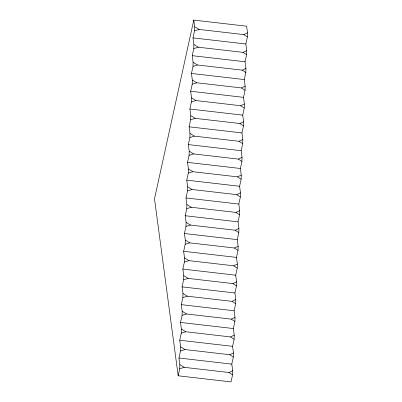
<?xml version="1.0" encoding="UTF-8"?>
<svg xmlns="http://www.w3.org/2000/svg" width="402" height="402" viewBox="0 0 402 402"><rect width="100%" height="100%" fill="white"/><g stroke="black" fill="none" stroke-linecap="round" stroke-linejoin="round"><path stroke-width="0.6" d="M178.181 375.795L179.729 368.74L179.845 364.614L178.96 358.011L180.513 350.951L180.624 346.825L179.739 340.228L181.292 333.168L181.402 329.042L180.518 322.444L182.071 315.384L182.186 311.259L181.302 304.656L182.855 297.601L182.965 293.475L182.081 286.872L183.634 279.812L183.744 275.687L182.86 269.089L184.412 262.029L184.523 257.903L183.644 251.305L185.196 244.245L185.307 240.12L184.423 233.517L185.975 226.457L186.086 222.336L185.201 215.733L186.754 208.673L186.865 204.548L185.985 197.95L187.533 190.89L187.649 186.764L186.764 180.161L188.317 173.106L188.427 168.981L187.543 162.378L189.096 155.318L189.206 151.192L188.327 144.594L189.875 137.534L189.99 133.409L189.106 126.811L190.659 119.751L190.769 115.625L189.885 109.022L191.437 101.967L191.548 97.842L190.669 91.239L192.216 84.179L192.332 80.053L191.447 73.455L193 66.395L193.111 62.27L192.226 55.672L193.779 48.612L193.89 44.486L193.005 37.883L194.558 30.828L194.674 26.703L193.789 20.1L246.622 26.205L247.506 32.803L247.396 36.929L245.843 43.989L246.727 50.587L246.612 54.712L245.059 61.772L245.944 68.375L245.833 72.501L244.28 79.556L245.165 86.159L245.054 90.284L243.501 97.344L244.386 103.942L244.27 108.068L242.718 115.128L243.602 121.731L243.491 125.851L241.939 132.911L242.823 139.514L242.713 143.64L241.16 150.695L242.044 157.298L241.929 161.423L240.381 168.483L241.26 175.081L241.15 179.207L239.597 186.267L240.481 192.87L240.371 196.995L238.818 204.05L239.703 210.653L239.587 214.779L238.039 221.839L238.919 228.436L238.808 232.562L237.255 239.622L238.14 246.22L238.029 250.345L236.476 257.406L237.361 264.008L237.25 268.134L235.698 275.189L236.577 281.792L236.466 285.917L234.914 292.978L235.798 299.575L235.688 303.701L234.135 310.761L235.019 317.359L234.909 321.484L233.356 328.545L234.24 335.147L234.125 339.273L232.572 346.328L233.456 352.931L233.346 357.056L231.793 364.117L232.678 370.714L232.567 374.84L231.014 381.9L178.181 375.795L154.494 198.819L193.789 20.1M194.558 30.828L199.09 29.426L243.778 34.587L247.506 32.803M193.779 48.612L198.312 47.21L242.999 52.371L246.727 50.587M193 66.395L197.528 64.993L242.22 70.159L245.944 68.375M192.216 84.179L196.749 82.777L241.436 87.943L245.165 86.159M191.437 101.967L195.97 100.565L240.657 105.726L244.386 103.942M190.659 119.751L195.186 118.349L239.878 123.509L243.602 121.731M189.875 137.534L194.407 136.132L239.095 141.298L242.823 139.514M189.096 155.318L193.628 153.921L238.316 159.081L242.044 157.298M188.317 173.106L192.849 171.704L237.537 176.865L241.26 175.081M187.533 190.89L192.066 189.488L236.753 194.648L240.481 192.87M186.754 208.673L191.287 207.271L235.974 212.437L239.703 210.653M185.975 226.457L190.508 225.06L235.195 230.22L238.919 228.436M185.196 244.245L189.724 242.843L234.416 248.004L238.14 246.22M184.412 262.029L188.945 260.627L233.632 265.792L237.361 264.008M183.634 279.812L188.166 278.41L232.853 283.576L236.577 281.792M182.855 297.601L187.382 296.199L232.075 301.359L235.798 299.575M182.071 315.384L186.603 313.982L231.291 319.143L235.019 317.359M181.292 333.168L185.824 331.766L230.512 336.931L234.24 335.147M180.513 350.951L185.041 349.554L229.733 354.715L233.456 352.931M179.729 368.74L184.262 367.338L228.949 372.498L232.678 370.714M193.005 37.883L245.843 43.989M192.226 55.672L245.059 61.772M191.447 73.455L244.28 79.556M190.669 91.239L243.501 97.344M189.885 109.022L242.718 115.128M189.106 126.811L241.939 132.911M188.327 144.594L241.16 150.695M187.543 162.378L240.381 168.483M186.764 180.161L239.597 186.267M185.985 197.95L238.818 204.05M185.201 215.733L238.039 221.839M184.423 233.517L237.255 239.622M183.644 251.305L236.476 257.406M182.86 269.089L235.698 275.189M182.081 286.872L234.914 292.978M181.302 304.656L234.135 310.761M180.518 322.444L233.356 328.545M179.739 340.228L232.572 346.328M178.96 358.011L231.793 364.117M194.674 26.703L199.09 29.426M193.89 44.486L198.312 47.21M193.111 62.27L197.528 64.993M192.332 80.053L196.749 82.777M191.548 97.842L195.97 100.565M190.769 115.625L195.186 118.349M189.99 133.409L194.407 136.132M189.206 151.192L193.628 153.921M188.427 168.981L192.849 171.704M187.649 186.764L192.066 189.488M186.865 204.548L191.287 207.271M186.086 222.336L190.508 225.06M185.307 240.12L189.724 242.843M184.523 257.903L188.945 260.627M183.744 275.687L188.166 278.41M182.965 293.475L187.382 296.199M182.186 311.259L186.603 313.982M181.402 329.042L185.824 331.766M180.624 346.825L185.041 349.554M179.845 364.614L184.262 367.338M243.778 34.587L247.396 36.929M242.999 52.371L246.612 54.712M242.22 70.159L245.833 72.501M241.436 87.943L245.054 90.284M240.657 105.726L244.27 108.068M239.878 123.509L243.491 125.851M239.095 141.298L242.713 143.64M238.316 159.081L241.929 161.423M237.537 176.865L241.15 179.207M236.753 194.648L240.371 196.995M235.974 212.437L239.587 214.779M235.195 230.22L238.808 232.562M234.416 248.004L238.029 250.345M233.632 265.792L237.25 268.134M232.853 283.576L236.466 285.917M232.075 301.359L235.688 303.701M231.291 319.143L234.909 321.484M230.512 336.931L234.125 339.273M229.733 354.715L233.346 357.056M228.949 372.498L232.567 374.84"/></g></svg>
